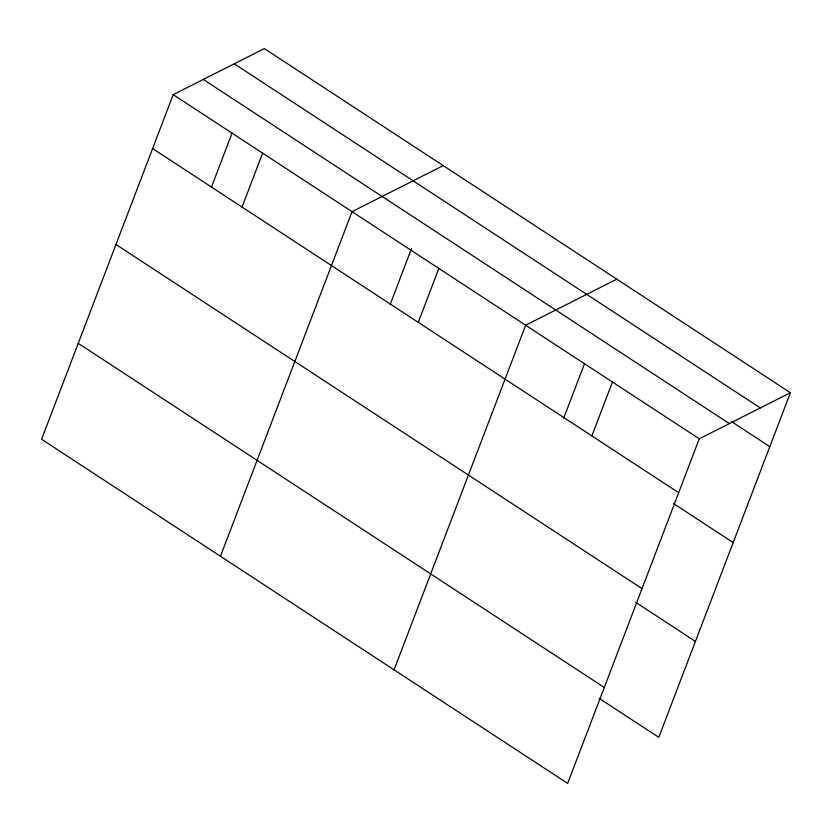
<?xml version="1.0" encoding="UTF-8"?>
<svg xmlns="http://www.w3.org/2000/svg" width="832" height="832" viewBox="0 0 832 832"><rect width="100%" height="100%" fill="white"/><g stroke="black" fill="none" stroke-linecap="round" stroke-linejoin="round"><path stroke-width="1.25" d="M173.191 94.661L41.6 439.265L567.653 783.401L699.244 438.797L790.4 392.735L264.347 48.599L173.191 94.661L699.244 438.797M211.297 187.512L232.159 132.87M242.039 207.074L262.621 153.161M220.459 556.265L352.05 211.661L443.206 165.61M390.156 304.522L411.486 248.664M418.267 322.358L438.849 268.445M394.056 669.833L525.647 325.229L616.803 279.178M563.753 418.09L584.626 363.438M591.864 435.916L612.446 382.013M790.4 392.735L658.809 737.339L599.134 698.308M234.26 63.804L760.323 407.94M731.838 421.803L769.818 446.649M203.268 79.456L729.331 423.592M152.61 148.564L678.662 492.7M673.504 503.537L733.179 542.578M115.97 244.494L642.034 588.63M635.762 602.378L695.438 641.42M78.229 343.335L604.292 687.471"/></g></svg>
